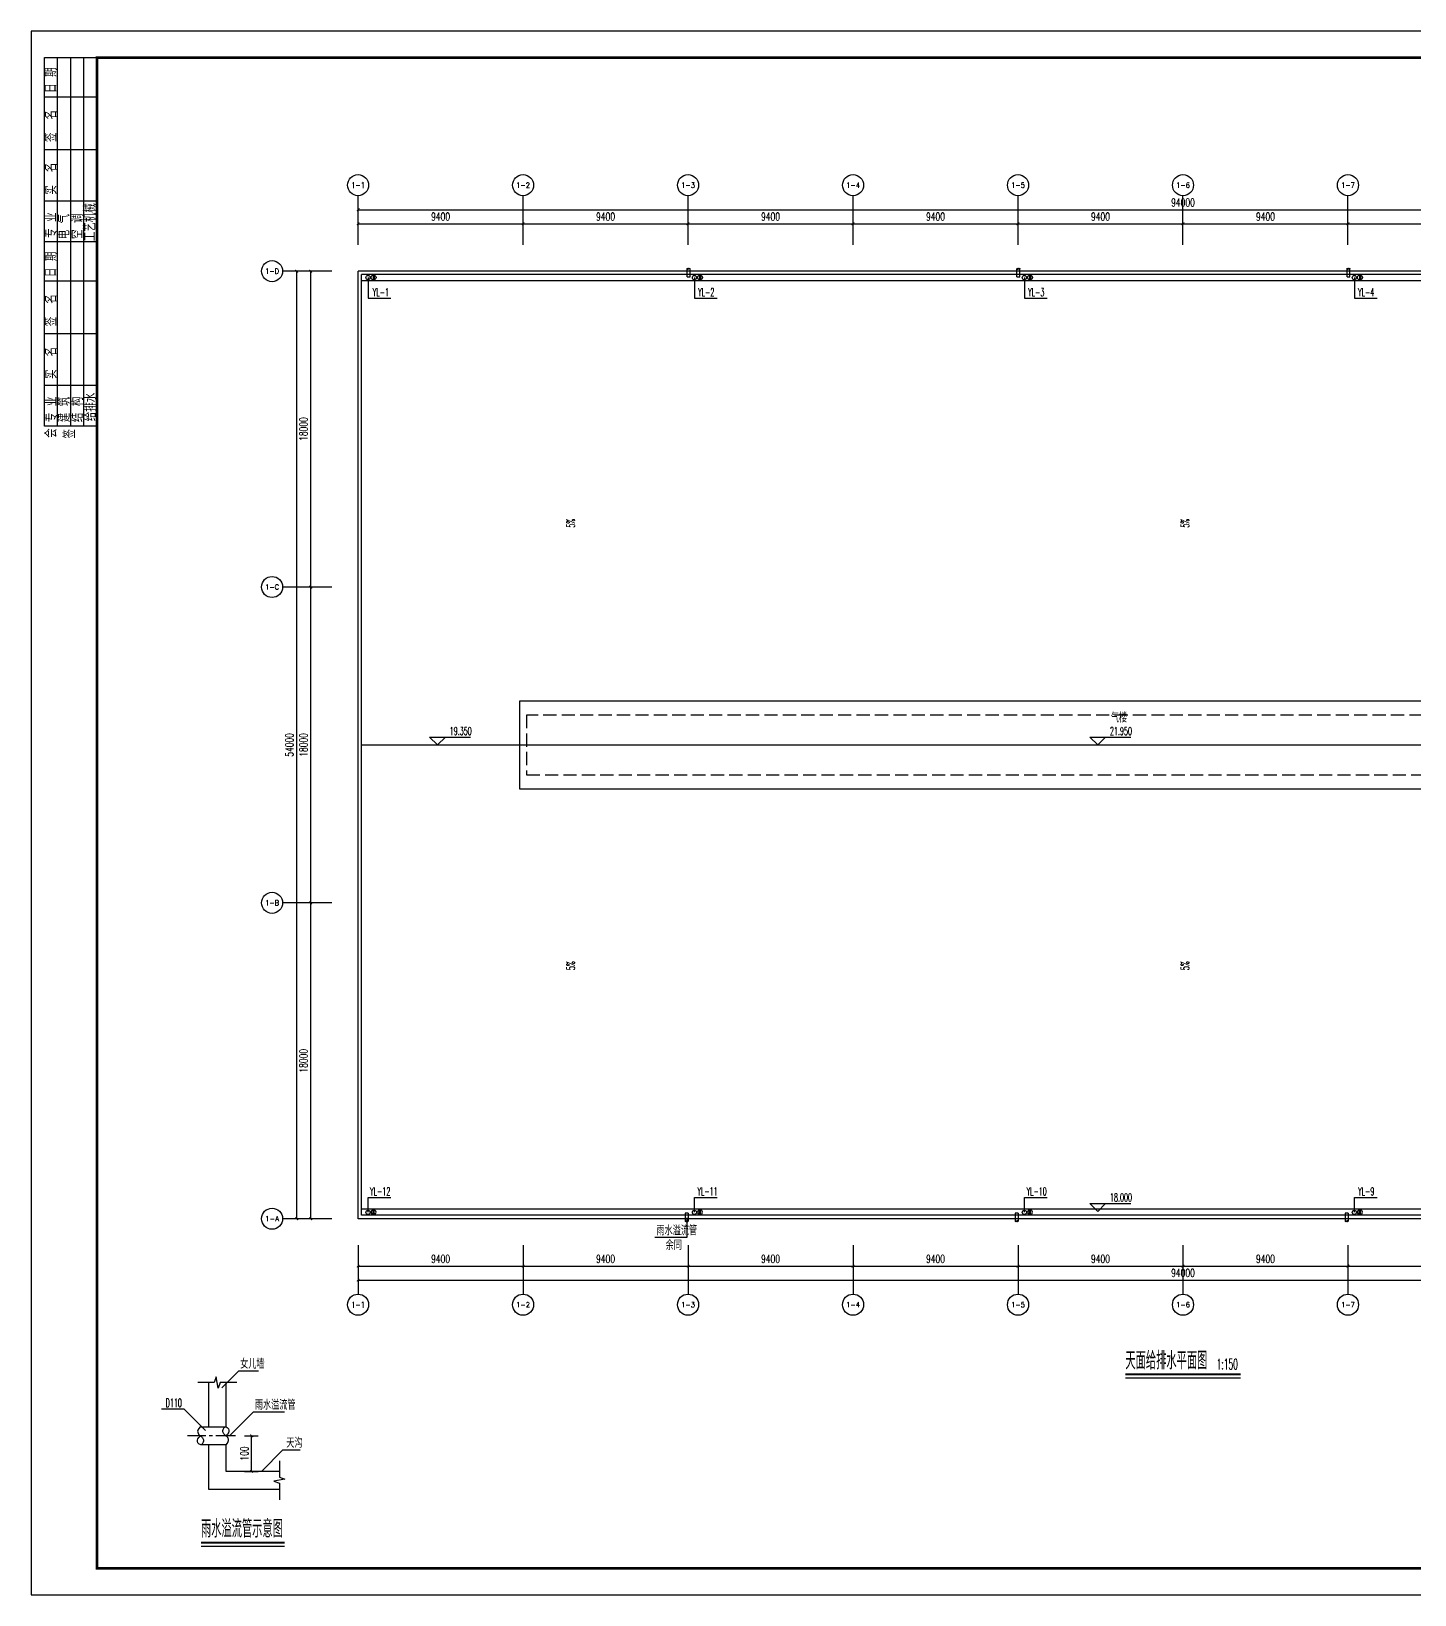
# Model space of a CAD drawing. Extents: x -539947 to 213937, y -712430 to -438816.
# Drawn here: x 56287 to 135112, y -527916 to -438816 of the extents above; entities that cross this region are included whole.
import ezdxf
from ezdxf.enums import TextEntityAlignment as Align

# ---------------------------------------------------------------- set-up
doc = ezdxf.new("R2010")
doc.units = 0
doc.header["$LTSCALE"] = 1000
doc.header["$MEASUREMENT"] = 0
doc.linetypes.add('CENTER2', pattern=[1.125, 0.75, -0.125, 0.125, -0.125])
doc.linetypes.add('DASH', pattern=[0.35, 0.25, -0.1])
for name, color, linetype in [('2', 2, 'Continuous'), ('4', 4, 'Continuous'), ('9', 9, 'Continuous'), ('AXIS', 3, 'Continuous'), ('AXIS_TEXT', 7, 'Continuous'), ('DIM_ELEV', 3, 'Continuous'), ('DIM_SYMB', 3, 'Continuous'), ('EQUIP_雨水斗', 7, 'Continuous'), ('PUB_TITLE', 4, 'Continuous'), ('TWT_DIM', 3, 'Continuous'), ('TWT_LEAD', 3, 'Continuous'), ('TWT_SYMB', 3, 'Continuous'), ('TWT_TEXT', 7, 'Continuous'), ('VPIPE-雨水', 222, 'DASH'), ('WALL-MOVE', 6, 'Continuous')]:
    doc.layers.add(name, color=color, linetype=linetype)
doc.styles.add('_TCH_AXIS', font='COMPLEX', dxfattribs={"bigfont": 'GBCBIG'})
doc.styles.add('_TCH_DIM', font='SIMPLEX.shx', dxfattribs={"width": 0.8, "bigfont": 'GBCBIG.shx'})
doc.styles.add('_TCH_DIM_T3', font='SIMPLEX', dxfattribs={"width": 0.705882, "bigfont": 'GBCBIG'})
doc.styles.add('COMPLEX', font='COMPLEX')
doc.styles.add('天正', font='simplex.shx', dxfattribs={"width": 0.7, "bigfont": 'hztxt.shx'})
doc.dimstyles.new('_TCH_ARCH&&150', dxfattribs={"dimtxt": 446.25, "dimasz": 150, "dimexe": 375, "dimexo": 450, "dimgap": 189.375, "dimtad": 1, "dimdec": 0, "dimzin": 0, "dimdsep": 46, "dimtxsty": '_TCH_DIM_T3', "dimblk": 'ARCHTICK', "dimcen": 0.09, "dimclrt": 7, "dimazin": 2, "dimtfac": 1, "dimtdec": 0, "dimtix": 1, "dimtmove": 2, "dimatfit": 3, "dimfxl": 1, "dimtolj": 1, "dimtzin": 0, "dimarcsym": 0})
doc.dimstyles.new('_TWT_ARCH&&100', dxfattribs={"dimtxt": 297.5, "dimasz": 100, "dimexe": 250, "dimexo": 300, "dimgap": 126.25, "dimtad": 1, "dimdec": 0, "dimzin": 0, "dimdsep": 46, "dimtxsty": '_TCH_DIM_T3', "dimblk": 'ARCHTICK', "dimcen": 0.09, "dimclrt": 7, "dimazin": 2, "dimtfac": 1, "dimtdec": 0, "dimtix": 1, "dimtmove": 2, "dimatfit": 3, "dimfxl": 1, "dimtolj": 1, "dimtzin": 0, "dimarcsym": 0})

# ---------------------------------------------------------------- blocks, each defined once
blk = doc.blocks.new('_AXISO')
blk.add_circle((0, 0), 0.5)
at = {"layer": 'AXIS_TEXT', "style": 'COMPLEX', "width": 1.041667}
blk.add_attdef('A', text='', height=0.56, dxfattribs=at).set_placement((-0.25, -0.28), (0.25, -0.28), align=Align.FIT)
blk = doc.blocks.new('_ArchTick')
at = {"color": 0, "linetype": 'ByBlock', "const_width": 0.4}
blk.add_lwpolyline([(-0.5, -0.5), (0.5, 0.5)], dxfattribs=at)
blk = doc.blocks.new('*D168')
at = {"layer": 'AXIS', "color": 0, "lineweight": -2, "transparency": 16777216}
for p, q in [((5500, 3550), (5500, 1625)), ((99500, 3550), (99500, 1625)), ((5500, 2000), (99500, 2000))]:
    blk.add_line(p, q, dxfattribs=at)
at = {"layer": 'Defpoints', "color": 0, "transparency": 16777216}
for p in [(5500, 4000), (99500, 4000), (99500, 2000)]:
    blk.add_point(p, dxfattribs=at)
at = {"layer": 'AXIS', "color": 0, "lineweight": -2, "transparency": 16777216, "xscale": 150, "yscale": 150, "zscale": 150, "rotation": 180}
blk.add_blockref('_ArchTick', (5500, 2000), dxfattribs=at)
at = {"layer": 'AXIS', "color": 0, "lineweight": -2, "transparency": 16777216, "xscale": 150, "yscale": 150, "zscale": 150}
blk.add_blockref('_ArchTick', (99500, 2000), dxfattribs=at)
at = {"layer": 'AXIS', "color": 7, "transparency": 16777216, "insert": (52500, 2412), "char_height": 446.2, "attachment_point": 5, "style": '_TCH_DIM_T3'}
blk.add_mtext('\\A1;94000', dxfattribs=at)
blk = doc.blocks.new('*D169')
at = {"layer": 'AXIS', "color": 0, "lineweight": -2, "transparency": 16777216}
for p, q in [((5500, 3550), (5500, 2425)), ((5500, 2800), (14900, 2800)), ((14900, 3550), (14900, 2425))]:
    blk.add_line(p, q, dxfattribs=at)
at = {"layer": 'Defpoints', "color": 0, "transparency": 16777216}
for p in [(5500, 4000), (14900, 4000), (14900, 2800)]:
    blk.add_point(p, dxfattribs=at)
at = {"layer": 'AXIS', "color": 0, "lineweight": -2, "transparency": 16777216, "xscale": 150, "yscale": 150, "zscale": 150, "rotation": 180}
blk.add_blockref('_ArchTick', (5500, 2800), dxfattribs=at)
at = {"layer": 'AXIS', "color": 0, "lineweight": -2, "transparency": 16777216, "xscale": 150, "yscale": 150, "zscale": 150}
blk.add_blockref('_ArchTick', (14900, 2800), dxfattribs=at)
at = {"layer": 'AXIS', "color": 7, "transparency": 16777216, "insert": (10200, 3212), "char_height": 446.2, "attachment_point": 5, "style": '_TCH_DIM_T3'}
blk.add_mtext('\\A1;9400', dxfattribs=at)
blk = doc.blocks.new('*D170')
at = {"layer": 'AXIS', "color": 0, "lineweight": -2, "transparency": 16777216}
for p, q in [((14900, 3550), (14900, 2425)), ((14900, 2800), (24300, 2800)), ((24300, 3550), (24300, 2425))]:
    blk.add_line(p, q, dxfattribs=at)
at = {"layer": 'Defpoints', "color": 0, "transparency": 16777216}
for p in [(14900, 4000), (24300, 4000), (24300, 2800)]:
    blk.add_point(p, dxfattribs=at)
at = {"layer": 'AXIS', "color": 0, "lineweight": -2, "transparency": 16777216, "xscale": 150, "yscale": 150, "zscale": 150, "rotation": 180}
blk.add_blockref('_ArchTick', (14900, 2800), dxfattribs=at)
at = {"layer": 'AXIS', "color": 0, "lineweight": -2, "transparency": 16777216, "xscale": 150, "yscale": 150, "zscale": 150}
blk.add_blockref('_ArchTick', (24300, 2800), dxfattribs=at)
at = {"layer": 'AXIS', "color": 7, "transparency": 16777216, "insert": (19600, 3212), "char_height": 446.2, "attachment_point": 5, "style": '_TCH_DIM_T3'}
blk.add_mtext('\\A1;9400', dxfattribs=at)
blk = doc.blocks.new('*D171')
at = {"layer": 'AXIS', "color": 0, "lineweight": -2, "transparency": 16777216}
for p, q in [((24300, 3550), (24300, 2425)), ((24300, 2800), (33700, 2800)), ((33700, 3550), (33700, 2425))]:
    blk.add_line(p, q, dxfattribs=at)
at = {"layer": 'Defpoints', "color": 0, "transparency": 16777216}
for p in [(24300, 4000), (33700, 4000), (33700, 2800)]:
    blk.add_point(p, dxfattribs=at)
at = {"layer": 'AXIS', "color": 0, "lineweight": -2, "transparency": 16777216, "xscale": 150, "yscale": 150, "zscale": 150, "rotation": 180}
blk.add_blockref('_ArchTick', (24300, 2800), dxfattribs=at)
at = {"layer": 'AXIS', "color": 0, "lineweight": -2, "transparency": 16777216, "xscale": 150, "yscale": 150, "zscale": 150}
blk.add_blockref('_ArchTick', (33700, 2800), dxfattribs=at)
at = {"layer": 'AXIS', "color": 7, "transparency": 16777216, "insert": (29000, 3212), "char_height": 446.2, "attachment_point": 5, "style": '_TCH_DIM_T3'}
blk.add_mtext('\\A1;9400', dxfattribs=at)
blk = doc.blocks.new('*D172')
at = {"layer": 'AXIS', "color": 0, "lineweight": -2, "transparency": 16777216}
for p, q in [((33700, 3550), (33700, 2425)), ((33700, 2800), (43100, 2800)), ((43100, 3550), (43100, 2425))]:
    blk.add_line(p, q, dxfattribs=at)
at = {"layer": 'Defpoints', "color": 0, "transparency": 16777216}
for p in [(33700, 4000), (43100, 4000), (43100, 2800)]:
    blk.add_point(p, dxfattribs=at)
at = {"layer": 'AXIS', "color": 0, "lineweight": -2, "transparency": 16777216, "xscale": 150, "yscale": 150, "zscale": 150, "rotation": 180}
blk.add_blockref('_ArchTick', (33700, 2800), dxfattribs=at)
at = {"layer": 'AXIS', "color": 0, "lineweight": -2, "transparency": 16777216, "xscale": 150, "yscale": 150, "zscale": 150}
blk.add_blockref('_ArchTick', (43100, 2800), dxfattribs=at)
at = {"layer": 'AXIS', "color": 7, "transparency": 16777216, "insert": (38400, 3212), "char_height": 446.2, "attachment_point": 5, "style": '_TCH_DIM_T3'}
blk.add_mtext('\\A1;9400', dxfattribs=at)
blk = doc.blocks.new('*D173')
at = {"layer": 'AXIS', "color": 0, "lineweight": -2, "transparency": 16777216}
for p, q in [((43100, 3550), (43100, 2425)), ((43100, 2800), (52500, 2800)), ((52500, 3550), (52500, 2425))]:
    blk.add_line(p, q, dxfattribs=at)
at = {"layer": 'Defpoints', "color": 0, "transparency": 16777216}
for p in [(43100, 4000), (52500, 4000), (52500, 2800)]:
    blk.add_point(p, dxfattribs=at)
at = {"layer": 'AXIS', "color": 0, "lineweight": -2, "transparency": 16777216, "xscale": 150, "yscale": 150, "zscale": 150, "rotation": 180}
blk.add_blockref('_ArchTick', (43100, 2800), dxfattribs=at)
at = {"layer": 'AXIS', "color": 0, "lineweight": -2, "transparency": 16777216, "xscale": 150, "yscale": 150, "zscale": 150}
blk.add_blockref('_ArchTick', (52500, 2800), dxfattribs=at)
at = {"layer": 'AXIS', "color": 7, "transparency": 16777216, "insert": (47800, 3212), "char_height": 446.2, "attachment_point": 5, "style": '_TCH_DIM_T3'}
blk.add_mtext('\\A1;9400', dxfattribs=at)
blk = doc.blocks.new('*D174')
at = {"layer": 'AXIS', "color": 0, "lineweight": -2, "transparency": 16777216}
for p, q in [((52500, 3550), (52500, 2425)), ((52500, 2800), (61900, 2800)), ((61900, 3550), (61900, 2425))]:
    blk.add_line(p, q, dxfattribs=at)
at = {"layer": 'Defpoints', "color": 0, "transparency": 16777216}
for p in [(52500, 4000), (61900, 4000), (61900, 2800)]:
    blk.add_point(p, dxfattribs=at)
at = {"layer": 'AXIS', "color": 0, "lineweight": -2, "transparency": 16777216, "xscale": 150, "yscale": 150, "zscale": 150, "rotation": 180}
blk.add_blockref('_ArchTick', (52500, 2800), dxfattribs=at)
at = {"layer": 'AXIS', "color": 0, "lineweight": -2, "transparency": 16777216, "xscale": 150, "yscale": 150, "zscale": 150}
blk.add_blockref('_ArchTick', (61900, 2800), dxfattribs=at)
at = {"layer": 'AXIS', "color": 7, "transparency": 16777216, "insert": (57200, 3212), "char_height": 446.2, "attachment_point": 5, "style": '_TCH_DIM_T3'}
blk.add_mtext('\\A1;9400', dxfattribs=at)
blk = doc.blocks.new('*D175')
at = {"layer": 'AXIS', "color": 0, "lineweight": -2, "transparency": 16777216}
for p, q in [((61900, 3550), (61900, 2425)), ((61900, 2800), (71300, 2800)), ((71300, 3550), (71300, 2425))]:
    blk.add_line(p, q, dxfattribs=at)
at = {"layer": 'Defpoints', "color": 0, "transparency": 16777216}
for p in [(61900, 4000), (71300, 4000), (71300, 2800)]:
    blk.add_point(p, dxfattribs=at)
at = {"layer": 'AXIS', "color": 0, "lineweight": -2, "transparency": 16777216, "xscale": 150, "yscale": 150, "zscale": 150, "rotation": 180}
blk.add_blockref('_ArchTick', (61900, 2800), dxfattribs=at)
at = {"layer": 'AXIS', "color": 0, "lineweight": -2, "transparency": 16777216, "xscale": 150, "yscale": 150, "zscale": 150}
blk.add_blockref('_ArchTick', (71300, 2800), dxfattribs=at)
at = {"layer": 'AXIS', "color": 7, "transparency": 16777216, "insert": (66600, 3212), "char_height": 446.2, "attachment_point": 5, "style": '_TCH_DIM_T3'}
blk.add_mtext('\\A1;9400', dxfattribs=at)
blk = doc.blocks.new('*D179')
at = {"layer": 'AXIS', "color": 0, "lineweight": -2, "transparency": 16777216}
for p, q in [((5500, 61450), (5500, 63375)), ((99500, 61450), (99500, 63375)), ((5500, 63000), (99500, 63000))]:
    blk.add_line(p, q, dxfattribs=at)
at = {"layer": 'Defpoints', "color": 0, "transparency": 16777216}
for p in [(99500, 63000), (5500, 61000), (99500, 61000)]:
    blk.add_point(p, dxfattribs=at)
at = {"layer": 'AXIS', "color": 0, "lineweight": -2, "transparency": 16777216, "xscale": 150, "yscale": 150, "zscale": 150, "rotation": 180}
blk.add_blockref('_ArchTick', (5500, 63000), dxfattribs=at)
at = {"layer": 'AXIS', "color": 0, "lineweight": -2, "transparency": 16777216, "xscale": 150, "yscale": 150, "zscale": 150}
blk.add_blockref('_ArchTick', (99500, 63000), dxfattribs=at)
at = {"layer": 'AXIS', "color": 7, "transparency": 16777216, "insert": (52500, 63412), "char_height": 446.2, "attachment_point": 5, "style": '_TCH_DIM_T3'}
blk.add_mtext('\\A1;94000', dxfattribs=at)
blk = doc.blocks.new('*D180')
at = {"layer": 'AXIS', "color": 0, "lineweight": -2, "transparency": 16777216}
for p, q in [((5500, 61450), (5500, 62575)), ((14900, 61450), (14900, 62575)), ((5500, 62200), (14900, 62200))]:
    blk.add_line(p, q, dxfattribs=at)
at = {"layer": 'Defpoints', "color": 0, "transparency": 16777216}
for p in [(14900, 62200), (5500, 61000), (14900, 61000)]:
    blk.add_point(p, dxfattribs=at)
at = {"layer": 'AXIS', "color": 0, "lineweight": -2, "transparency": 16777216, "xscale": 150, "yscale": 150, "zscale": 150, "rotation": 180}
blk.add_blockref('_ArchTick', (5500, 62200), dxfattribs=at)
at = {"layer": 'AXIS', "color": 0, "lineweight": -2, "transparency": 16777216, "xscale": 150, "yscale": 150, "zscale": 150}
blk.add_blockref('_ArchTick', (14900, 62200), dxfattribs=at)
at = {"layer": 'AXIS', "color": 7, "transparency": 16777216, "insert": (10200, 62612), "char_height": 446.2, "attachment_point": 5, "style": '_TCH_DIM_T3'}
blk.add_mtext('\\A1;9400', dxfattribs=at)
blk = doc.blocks.new('*D181')
at = {"layer": 'AXIS', "color": 0, "lineweight": -2, "transparency": 16777216}
for p, q in [((14900, 61450), (14900, 62575)), ((24300, 61450), (24300, 62575)), ((14900, 62200), (24300, 62200))]:
    blk.add_line(p, q, dxfattribs=at)
at = {"layer": 'Defpoints', "color": 0, "transparency": 16777216}
for p in [(24300, 62200), (14900, 61000), (24300, 61000)]:
    blk.add_point(p, dxfattribs=at)
at = {"layer": 'AXIS', "color": 0, "lineweight": -2, "transparency": 16777216, "xscale": 150, "yscale": 150, "zscale": 150, "rotation": 180}
blk.add_blockref('_ArchTick', (14900, 62200), dxfattribs=at)
at = {"layer": 'AXIS', "color": 0, "lineweight": -2, "transparency": 16777216, "xscale": 150, "yscale": 150, "zscale": 150}
blk.add_blockref('_ArchTick', (24300, 62200), dxfattribs=at)
at = {"layer": 'AXIS', "color": 7, "transparency": 16777216, "insert": (19600, 62612), "char_height": 446.2, "attachment_point": 5, "style": '_TCH_DIM_T3'}
blk.add_mtext('\\A1;9400', dxfattribs=at)
blk = doc.blocks.new('*D182')
at = {"layer": 'AXIS', "color": 0, "lineweight": -2, "transparency": 16777216}
for p, q in [((24300, 61450), (24300, 62575)), ((33700, 61450), (33700, 62575)), ((24300, 62200), (33700, 62200))]:
    blk.add_line(p, q, dxfattribs=at)
at = {"layer": 'Defpoints', "color": 0, "transparency": 16777216}
for p in [(33700, 62200), (24300, 61000), (33700, 61000)]:
    blk.add_point(p, dxfattribs=at)
at = {"layer": 'AXIS', "color": 0, "lineweight": -2, "transparency": 16777216, "xscale": 150, "yscale": 150, "zscale": 150, "rotation": 180}
blk.add_blockref('_ArchTick', (24300, 62200), dxfattribs=at)
at = {"layer": 'AXIS', "color": 0, "lineweight": -2, "transparency": 16777216, "xscale": 150, "yscale": 150, "zscale": 150}
blk.add_blockref('_ArchTick', (33700, 62200), dxfattribs=at)
at = {"layer": 'AXIS', "color": 7, "transparency": 16777216, "insert": (29000, 62612), "char_height": 446.2, "attachment_point": 5, "style": '_TCH_DIM_T3'}
blk.add_mtext('\\A1;9400', dxfattribs=at)
blk = doc.blocks.new('*D183')
at = {"layer": 'AXIS', "color": 0, "lineweight": -2, "transparency": 16777216}
for p, q in [((33700, 61450), (33700, 62575)), ((43100, 61450), (43100, 62575)), ((33700, 62200), (43100, 62200))]:
    blk.add_line(p, q, dxfattribs=at)
at = {"layer": 'Defpoints', "color": 0, "transparency": 16777216}
for p in [(43100, 62200), (33700, 61000), (43100, 61000)]:
    blk.add_point(p, dxfattribs=at)
at = {"layer": 'AXIS', "color": 0, "lineweight": -2, "transparency": 16777216, "xscale": 150, "yscale": 150, "zscale": 150, "rotation": 180}
blk.add_blockref('_ArchTick', (33700, 62200), dxfattribs=at)
at = {"layer": 'AXIS', "color": 0, "lineweight": -2, "transparency": 16777216, "xscale": 150, "yscale": 150, "zscale": 150}
blk.add_blockref('_ArchTick', (43100, 62200), dxfattribs=at)
at = {"layer": 'AXIS', "color": 7, "transparency": 16777216, "insert": (38400, 62612), "char_height": 446.2, "attachment_point": 5, "style": '_TCH_DIM_T3'}
blk.add_mtext('\\A1;9400', dxfattribs=at)
blk = doc.blocks.new('*D184')
at = {"layer": 'AXIS', "color": 0, "lineweight": -2, "transparency": 16777216}
for p, q in [((43100, 61450), (43100, 62575)), ((52500, 61450), (52500, 62575)), ((43100, 62200), (52500, 62200))]:
    blk.add_line(p, q, dxfattribs=at)
at = {"layer": 'Defpoints', "color": 0, "transparency": 16777216}
for p in [(52500, 62200), (43100, 61000), (52500, 61000)]:
    blk.add_point(p, dxfattribs=at)
at = {"layer": 'AXIS', "color": 0, "lineweight": -2, "transparency": 16777216, "xscale": 150, "yscale": 150, "zscale": 150, "rotation": 180}
blk.add_blockref('_ArchTick', (43100, 62200), dxfattribs=at)
at = {"layer": 'AXIS', "color": 0, "lineweight": -2, "transparency": 16777216, "xscale": 150, "yscale": 150, "zscale": 150}
blk.add_blockref('_ArchTick', (52500, 62200), dxfattribs=at)
at = {"layer": 'AXIS', "color": 7, "transparency": 16777216, "insert": (47800, 62612), "char_height": 446.2, "attachment_point": 5, "style": '_TCH_DIM_T3'}
blk.add_mtext('\\A1;9400', dxfattribs=at)
blk = doc.blocks.new('*D185')
at = {"layer": 'AXIS', "color": 0, "lineweight": -2, "transparency": 16777216}
for p, q in [((52500, 61450), (52500, 62575)), ((61900, 61450), (61900, 62575)), ((52500, 62200), (61900, 62200))]:
    blk.add_line(p, q, dxfattribs=at)
at = {"layer": 'Defpoints', "color": 0, "transparency": 16777216}
for p in [(61900, 62200), (52500, 61000), (61900, 61000)]:
    blk.add_point(p, dxfattribs=at)
at = {"layer": 'AXIS', "color": 0, "lineweight": -2, "transparency": 16777216, "xscale": 150, "yscale": 150, "zscale": 150, "rotation": 180}
blk.add_blockref('_ArchTick', (52500, 62200), dxfattribs=at)
at = {"layer": 'AXIS', "color": 0, "lineweight": -2, "transparency": 16777216, "xscale": 150, "yscale": 150, "zscale": 150}
blk.add_blockref('_ArchTick', (61900, 62200), dxfattribs=at)
at = {"layer": 'AXIS', "color": 7, "transparency": 16777216, "insert": (57200, 62612), "char_height": 446.2, "attachment_point": 5, "style": '_TCH_DIM_T3'}
blk.add_mtext('\\A1;9400', dxfattribs=at)
blk = doc.blocks.new('*D186')
at = {"layer": 'AXIS', "color": 0, "lineweight": -2, "transparency": 16777216}
for p, q in [((61900, 61450), (61900, 62575)), ((71300, 61450), (71300, 62575)), ((61900, 62200), (71300, 62200))]:
    blk.add_line(p, q, dxfattribs=at)
at = {"layer": 'Defpoints', "color": 0, "transparency": 16777216}
for p in [(71300, 62200), (61900, 61000), (71300, 61000)]:
    blk.add_point(p, dxfattribs=at)
at = {"layer": 'AXIS', "color": 0, "lineweight": -2, "transparency": 16777216, "xscale": 150, "yscale": 150, "zscale": 150, "rotation": 180}
blk.add_blockref('_ArchTick', (61900, 62200), dxfattribs=at)
at = {"layer": 'AXIS', "color": 0, "lineweight": -2, "transparency": 16777216, "xscale": 150, "yscale": 150, "zscale": 150}
blk.add_blockref('_ArchTick', (71300, 62200), dxfattribs=at)
at = {"layer": 'AXIS', "color": 7, "transparency": 16777216, "insert": (66600, 62612), "char_height": 446.2, "attachment_point": 5, "style": '_TCH_DIM_T3'}
blk.add_mtext('\\A1;9400', dxfattribs=at)
blk = doc.blocks.new('*D190')
at = {"layer": 'AXIS', "color": 0, "lineweight": -2, "transparency": 16777216}
for p, q in [((3550, 59500), (1625, 59500)), ((2000, 5500), (2000, 59500)), ((3550, 5500), (1625, 5500))]:
    blk.add_line(p, q, dxfattribs=at)
at = {"layer": 'Defpoints', "color": 0, "transparency": 16777216}
for p in [(2000, 59500), (4000, 59500), (4000, 5500)]:
    blk.add_point(p, dxfattribs=at)
at = {"layer": 'AXIS', "color": 0, "lineweight": -2, "transparency": 16777216, "xscale": 150, "yscale": 150, "zscale": 150}
for p, rotation in [((2000, 59500), 90), ((2000, 5500), 270)]:
    blk.add_blockref('_ArchTick', p, dxfattribs=dict(at, rotation=rotation))
at = {"layer": 'AXIS', "color": 7, "transparency": 16777216, "insert": (1588, 32500), "char_height": 446.2, "attachment_point": 5, "rotation": 90, "style": '_TCH_DIM_T3'}
blk.add_mtext('\\A1;54000', dxfattribs=at)
blk = doc.blocks.new('*D191')
at = {"layer": 'AXIS', "color": 0, "lineweight": -2, "transparency": 16777216}
for p, q in [((3550, 23500), (2425, 23500)), ((2800, 5500), (2800, 23500)), ((3550, 5500), (2425, 5500))]:
    blk.add_line(p, q, dxfattribs=at)
at = {"layer": 'Defpoints', "color": 0, "transparency": 16777216}
for p in [(2800, 23500), (4000, 23500), (4000, 5500)]:
    blk.add_point(p, dxfattribs=at)
at = {"layer": 'AXIS', "color": 0, "lineweight": -2, "transparency": 16777216, "xscale": 150, "yscale": 150, "zscale": 150}
for p, rotation in [((2800, 23500), 90), ((2800, 5500), 270)]:
    blk.add_blockref('_ArchTick', p, dxfattribs=dict(at, rotation=rotation))
at = {"layer": 'AXIS', "color": 7, "transparency": 16777216, "insert": (2388, 14500), "char_height": 446.2, "attachment_point": 5, "rotation": 90, "style": '_TCH_DIM_T3'}
blk.add_mtext('\\A1;18000', dxfattribs=at)
blk = doc.blocks.new('*D192')
at = {"layer": 'AXIS', "color": 0, "lineweight": -2, "transparency": 16777216}
for p, q in [((3550, 41500), (2425, 41500)), ((2800, 23500), (2800, 41500)), ((3550, 23500), (2425, 23500))]:
    blk.add_line(p, q, dxfattribs=at)
at = {"layer": 'Defpoints', "color": 0, "transparency": 16777216}
for p in [(2800, 41500), (4000, 41500), (4000, 23500)]:
    blk.add_point(p, dxfattribs=at)
at = {"layer": 'AXIS', "color": 0, "lineweight": -2, "transparency": 16777216, "xscale": 150, "yscale": 150, "zscale": 150}
for p, rotation in [((2800, 41500), 90), ((2800, 23500), 270)]:
    blk.add_blockref('_ArchTick', p, dxfattribs=dict(at, rotation=rotation))
at = {"layer": 'AXIS', "color": 7, "transparency": 16777216, "insert": (2388, 32500), "char_height": 446.2, "attachment_point": 5, "rotation": 90, "style": '_TCH_DIM_T3'}
blk.add_mtext('\\A1;18000', dxfattribs=at)
blk = doc.blocks.new('*D193')
at = {"layer": 'AXIS', "color": 0, "lineweight": -2, "transparency": 16777216}
for p, q in [((3550, 59500), (2425, 59500)), ((2800, 41500), (2800, 59500)), ((3550, 41500), (2425, 41500))]:
    blk.add_line(p, q, dxfattribs=at)
at = {"layer": 'Defpoints', "color": 0, "transparency": 16777216}
for p in [(2800, 59500), (4000, 59500), (4000, 41500)]:
    blk.add_point(p, dxfattribs=at)
at = {"layer": 'AXIS', "color": 0, "lineweight": -2, "transparency": 16777216, "xscale": 150, "yscale": 150, "zscale": 150}
for p, rotation in [((2800, 59500), 90), ((2800, 41500), 270)]:
    blk.add_blockref('_ArchTick', p, dxfattribs=dict(at, rotation=rotation))
at = {"layer": 'AXIS', "color": 7, "transparency": 16777216, "insert": (2388, 50500), "char_height": 446.2, "attachment_point": 5, "rotation": 90, "style": '_TCH_DIM_T3'}
blk.add_mtext('\\A1;18000', dxfattribs=at)
blk = doc.blocks.new('*D228')
at = {"layer": 'Defpoints', "color": 0, "transparency": 16777216}
for p in [(2854, 4198), (3431, 4198), (2854, 2848)]:
    blk.add_point(p, dxfattribs=at)
at = {"layer": 'TWT_DIM', "color": 0, "lineweight": -2, "transparency": 16777216}
for p, q in [((3154, 4198), (3681, 4198)), ((3431, 2848), (3431, 4198)), ((3154, 2848), (3681, 2848))]:
    blk.add_line(p, q, dxfattribs=at)
at = {"layer": 'TWT_DIM', "color": 0, "lineweight": -2, "transparency": 16777216, "xscale": 100, "yscale": 100, "zscale": 100}
for p, rotation in [((3431, 4198), 90), ((3431, 2848), 270)]:
    blk.add_blockref('_ArchTick', p, dxfattribs=dict(at, rotation=rotation))
at = {"layer": 'TWT_DIM', "color": 7, "transparency": 16777216, "insert": (3156, 3523), "char_height": 297.5, "attachment_point": 5, "rotation": 90, "style": '_TCH_DIM_T3'}
blk.add_mtext('\\A1;100', dxfattribs=at)
blk = doc.blocks.new('A$C3E367D4F')
at = {"layer": '4'}
for p, q in [((0, 321), (0, 25)), ((0, 321), (113, 321)), ((113, 321), (113, 25))]:
    blk.add_line(p, q, dxfattribs=at)
for centre, start, end in [((28, 22), 6.80897, 173.19103), ((28, 28), 186.80897, 353.19103), ((85, 28), 186.80897, 353.19103)]:
    blk.add_arc(centre, 28.4, start, end, dxfattribs=at)
blk = doc.blocks.new('小签')
at = {"layer": '4'}
for p, q in [((-16433, 275229), (-16433, 289229)), ((-16433, 289229), (-14433, 289229)), ((-15933, 275229), (-15933, 289229)), ((-15433, 275229), (-15433, 289229)), ((-14933, 275229), (-14933, 289229)), ((-14433, 275229), (-14433, 289229)), ((-14433, 287729), (-16433, 287729)), ((-14433, 285729), (-16433, 285729)), ((-14433, 283773), (-16433, 283773)), ((-14433, 282229), (-16433, 282229)), ((-14433, 280729), (-16433, 280729)), ((-14433, 278729), (-16433, 278729)), ((-14433, 276773), (-16433, 276773)), ((-14433, 275229), (-16433, 275229))]:
    blk.add_line(p, q, dxfattribs=at)
at = {"layer": '4', "style": '_TCH_DIM', "width": 0.8}
for s, p in [('日 期', (-15971, 287889)), ('签  名', (-15966, 286022)), ('实  名', (-15966, 284022)), ('专 业', (-15960, 282382)), ('电 气', (-15476, 282324)), ('空 调', (-14973, 282341)), ('工艺机械', (-14479, 282255)), ('日 期', (-15971, 280889)), ('签  名', (-15966, 279022)), ('实  名', (-15966, 277022)), ('专 业', (-15952, 275382)), ('建 筑', (-15465, 275376)), ('结 构', (-14963, 275380)), ('给排水', (-14463, 275413)), ('会', (-15962, 274781)), ('签', (-15258, 274757))]:
    blk.add_text(s, height=450, rotation=90, dxfattribs=at).set_placement(p)
blk = doc.blocks.new('$TwtSys$00000139')
at = {"color": 7}
for p, q in [((-19, 92, 0), (-19, -92, 0)), ((19, 92, 0), (19, -92, 0))]:
    blk.add_line(p, q, dxfattribs=at)
blk.add_circle((0, 0, 0), 93.8)
blk = doc.blocks.new('A$C0AB917D0')
at = {"layer": '4'}
blk.add_lwpolyline([(14700, 35000), (14700, 30000), (90700, 30000), (90700, 35000)], close=True, dxfattribs=at)
at = {"layer": '4', "linetype": 'DASH', "ltscale": 3}
blk.add_lwpolyline([(15100, 34200), (15100, 30800), (90300, 30800), (90300, 34200)], close=True, dxfattribs=at)
at = {"layer": '9'}
for points in [[(99300, 58950), (5700, 58950)], [(99300, 6050), (5700, 6050)]]:
    blk.add_lwpolyline(points, dxfattribs=at)
at = {"layer": '9', "ltscale": 3}
for points in [[(5700, 32500), (14700, 32500)], [(14700, 32500), (90700, 32500)]]:
    blk.add_lwpolyline(points, dxfattribs=at)
at = {"layer": 'AXIS'}
for p, q in [((5500, 61000), (5500, 63800)), ((14900, 61000), (14900, 63800)), ((24300, 61000), (24300, 63800)), ((33700, 61000), (33700, 63800)), ((43100, 61000), (43100, 63800)), ((52500, 61000), (52500, 63800)), ((61900, 61000), (61900, 63800)), ((4000, 59500), (1200, 59500)), ((4000, 41500), (1200, 41500)), ((4000, 23500), (1200, 23500)), ((4000, 5500), (1200, 5500)), ((5500, 4000), (5500, 1200)), ((14900, 4000), (14900, 1200)), ((24300, 4000), (24300, 1200)), ((33700, 4000), (33700, 1200)), ((43100, 4000), (43100, 1200)), ((52500, 4000), (52500, 1200)), ((61900, 4000), (61900, 1200))]:
    blk.add_line(p, q, dxfattribs=at)
at = {"layer": 'DIM_ELEV'}
for p, q in [((10022.3, 32500), (9572.3, 32950)), ((9572.3, 32950), (11903.6, 32950)), ((10022.3, 32500), (10472.3, 32950)), ((47643.5, 32500), (47193.5, 32950)), ((47193.5, 32950), (49524.8, 32950)), ((47643.5, 32500), (48093.5, 32950)), ((47643.5, 5919.9), (47193.5, 6369.9)), ((47193.5, 6369.9), (49524.8, 6369.9)), ((47643.5, 5919.9), (48093.5, 6369.9))]:
    blk.add_line(p, q, dxfattribs=at)
at = {"layer": 'DIM_SYMB'}
for points in [[(18037.3, 43725.8, 0, 0, 0), (18037.3, 46043.9, 120, 0, 0), (18037.3, 46493.9, 0, 0, 0)], [(53037.3, 43725.8, 0, 0, 0), (53037.3, 46043.9, 120, 0, 0), (53037.3, 46493.9, 0, 0, 0)], [(18037.3, 21274.2, 0, 0, 0), (18037.3, 18956.1, 120, 0, 0), (18037.3, 18506.1, 0, 0, 0)], [(53037.3, 21274.2, 0, 0, 0), (53037.3, 18956.1, 120, 0, 0), (53037.3, 18506.1, 0, 0, 0)]]:
    blk.add_lwpolyline(points, format="xyseb", dxfattribs=at)
at = {"layer": 'WALL-MOVE'}
for p, q in [((99500, 59500), (5500, 59500)), ((5500, 5500), (5500, 59500)), ((99300, 59300), (5700, 59300)), ((5700, 5700), (5700, 59300)), ((99500, 5500), (5500, 5500)), ((99300, 5700), (5700, 5700))]:
    blk.add_line(p, q, dxfattribs=at)
at = {"layer": 'AXIS'}
ref = blk.add_blockref('_AXISO', (5500, 64400), dxfattribs=dict(at, xscale=1200, yscale=1200, zscale=1200))
ref.add_attrib('A', '1-1', dxfattribs={"layer": 'AXIS_TEXT', "height": 342.67, "style": '_TCH_AXIS', "width": 0.94}).set_placement((5116.5, 64228.7), (5883.5, 64228.7), align=Align.FIT)
ref = blk.add_blockref('_AXISO', (14900, 64400), dxfattribs=dict(at, xscale=1200, yscale=1200, zscale=1200))
ref.add_attrib('A', '1-2', dxfattribs={"layer": 'AXIS_TEXT', "height": 294.94, "style": '_TCH_AXIS', "width": 1.018182}).set_placement((14506.7, 64252.5), (15293.3, 64252.5), align=Align.FIT)
ref = blk.add_blockref('_AXISO', (24300, 64400), dxfattribs=dict(at, xscale=1200, yscale=1200, zscale=1200))
ref.add_attrib('A', '1-3', dxfattribs={"layer": 'AXIS_TEXT', "height": 294.94, "style": '_TCH_AXIS', "width": 1.018182}).set_placement((23906.7, 64252.5), (24693.3, 64252.5), align=Align.FIT)
ref = blk.add_blockref('_AXISO', (33700, 64400), dxfattribs=dict(at, xscale=1200, yscale=1200, zscale=1200))
ref.add_attrib('A', '1-4', dxfattribs={"layer": 'AXIS_TEXT', "height": 290.39, "style": '_TCH_AXIS'}).set_placement((33305.9, 64254.8), (34094.1, 64254.8), align=Align.FIT)
ref = blk.add_blockref('_AXISO', (43100, 64400), dxfattribs=dict(at, xscale=1200, yscale=1200, zscale=1200))
ref.add_attrib('A', '1-5', dxfattribs={"layer": 'AXIS_TEXT', "height": 294.94, "style": '_TCH_AXIS', "width": 1.018182}).set_placement((42706.7, 64252.5), (43493.3, 64252.5), align=Align.FIT)
ref = blk.add_blockref('_AXISO', (52500, 64400), dxfattribs=dict(at, xscale=1200, yscale=1200, zscale=1200))
ref.add_attrib('A', '1-6', dxfattribs={"layer": 'AXIS_TEXT', "height": 299.63, "style": '_TCH_AXIS'}).set_placement((52107.6, 64250.2), (52892.4, 64250.2), align=Align.FIT)
ref = blk.add_blockref('_AXISO', (61900, 64400), dxfattribs=dict(at, xscale=1200, yscale=1200, zscale=1200))
ref.add_attrib('A', '1-7', dxfattribs={"layer": 'AXIS_TEXT', "height": 294.94, "style": '_TCH_AXIS', "width": 1.018182}).set_placement((61506.7, 64252.5), (62293.3, 64252.5), align=Align.FIT)
ref = blk.add_blockref('_AXISO', (600, 59500), dxfattribs=dict(at, xscale=1200, yscale=1200, zscale=1200))
ref.add_attrib('A', '1-D', dxfattribs={"layer": 'AXIS_TEXT', "height": 294.94, "style": '_TCH_AXIS', "width": 0.965517}).set_placement((206.7, 59352.5), (993.3, 59352.5), align=Align.FIT)
ref = blk.add_blockref('_AXISO', (600, 41500), dxfattribs=dict(at, xscale=1200, yscale=1200, zscale=1200))
ref.add_attrib('A', '1-C', dxfattribs={"layer": 'AXIS_TEXT', "height": 290.39, "style": '_TCH_AXIS', "width": 1.017857}).set_placement((205.9, 41354.8), (994.1, 41354.8), align=Align.FIT)
ref = blk.add_blockref('_AXISO', (600, 23500), dxfattribs=dict(at, xscale=1200, yscale=1200, zscale=1200))
ref.add_attrib('A', '1-B', dxfattribs={"layer": 'AXIS_TEXT', "height": 294.94, "style": '_TCH_AXIS', "width": 0.965517}).set_placement((206.7, 23352.5), (993.3, 23352.5), align=Align.FIT)
ref = blk.add_blockref('_AXISO', (600, 5500), dxfattribs=dict(at, xscale=1200, yscale=1200, zscale=1200))
ref.add_attrib('A', '1-A', dxfattribs={"layer": 'AXIS_TEXT', "height": 285.97, "style": '_TCH_AXIS', "width": 0.983051}).set_placement((205.1, 5357), (994.9, 5357), align=Align.FIT)
ref = blk.add_blockref('_AXISO', (5500, 600), dxfattribs=dict(at, xscale=1200, yscale=1200, zscale=1200))
ref.add_attrib('A', '1-1', dxfattribs={"layer": 'AXIS_TEXT', "height": 342.67, "style": '_TCH_AXIS', "width": 0.94}).set_placement((5116.5, 428.7), (5883.5, 428.7), align=Align.FIT)
ref = blk.add_blockref('_AXISO', (14900, 600), dxfattribs=dict(at, xscale=1200, yscale=1200, zscale=1200))
ref.add_attrib('A', '1-2', dxfattribs={"layer": 'AXIS_TEXT', "height": 294.94, "style": '_TCH_AXIS', "width": 1.018182}).set_placement((14506.7, 452.5), (15293.3, 452.5), align=Align.FIT)
ref = blk.add_blockref('_AXISO', (24300, 600), dxfattribs=dict(at, xscale=1200, yscale=1200, zscale=1200))
ref.add_attrib('A', '1-3', dxfattribs={"layer": 'AXIS_TEXT', "height": 294.94, "style": '_TCH_AXIS', "width": 1.018182}).set_placement((23906.7, 452.5), (24693.3, 452.5), align=Align.FIT)
ref = blk.add_blockref('_AXISO', (33700, 600), dxfattribs=dict(at, xscale=1200, yscale=1200, zscale=1200))
ref.add_attrib('A', '1-4', dxfattribs={"layer": 'AXIS_TEXT', "height": 290.39, "style": '_TCH_AXIS'}).set_placement((33305.9, 454.8), (34094.1, 454.8), align=Align.FIT)
ref = blk.add_blockref('_AXISO', (43100, 600), dxfattribs=dict(at, xscale=1200, yscale=1200, zscale=1200))
ref.add_attrib('A', '1-5', dxfattribs={"layer": 'AXIS_TEXT', "height": 294.94, "style": '_TCH_AXIS', "width": 1.018182}).set_placement((42706.7, 452.5), (43493.3, 452.5), align=Align.FIT)
ref = blk.add_blockref('_AXISO', (52500, 600), dxfattribs=dict(at, xscale=1200, yscale=1200, zscale=1200))
ref.add_attrib('A', '1-6', dxfattribs={"layer": 'AXIS_TEXT', "height": 299.63, "style": '_TCH_AXIS'}).set_placement((52107.6, 450.2), (52892.4, 450.2), align=Align.FIT)
ref = blk.add_blockref('_AXISO', (61900, 600), dxfattribs=dict(at, xscale=1200, yscale=1200, zscale=1200))
ref.add_attrib('A', '1-7', dxfattribs={"layer": 'AXIS_TEXT', "height": 294.94, "style": '_TCH_AXIS', "width": 1.018182}).set_placement((61506.7, 452.5), (62293.3, 452.5), align=Align.FIT)
at = {"layer": 'DIM_ELEV', "color": 7, "style": '天正', "width": 0.525}
for s, p in [('19.350', (10718.6, 33064)), ('21.950', (48339.8, 33064)), ('18.000', (48339.8, 6483.9))]:
    blk.add_text(s, height=456, dxfattribs=at).set_placement(p)
at = {"layer": 'DIM_SYMB', "color": 7, "style": '天正', "width": 0.525}
for p in [(17857.3, 44881.8), (52857.3, 44881.8), (17857.3, 19662.2), (52857.3, 19662.2)]:
    blk.add_text('5%%%', height=480, rotation=90, dxfattribs=at).set_placement(p)
at = {"layer": 'TWT_TEXT', "style": '_TCH_DIM', "width": 0.8}
blk.add_text('气楼', height=578.72, dxfattribs=at).set_placement((48389.7, 33775.3))
at = {"layer": 'AXIS'}
for p1, p2, distance, picture, middle in [((5500, 61000), (99500, 61000), 2000, '*D179', (52500, 63412.5)), ((5500, 61000), (14900, 61000), 1200, '*D180', (10200, 62612.5)), ((14900, 61000), (24300, 61000), 1200, '*D181', (19600, 62612.5)), ((24300, 61000), (33700, 61000), 1200, '*D182', (29000, 62612.5)), ((33700, 61000), (43100, 61000), 1200, '*D183', (38400, 62612.5)), ((43100, 61000), (52500, 61000), 1200, '*D184', (47800, 62612.5)), ((52500, 61000), (61900, 61000), 1200, '*D185', (57200, 62612.5)), ((61900, 61000), (71300, 61000), 1200, '*D186', (66600, 62612.5)), ((4000, 5500), (4000, 59500), 2000, '*D190', (1587.5, 32500)), ((4000, 41500), (4000, 59500), 1200, '*D193', (2387.5, 50500)), ((4000, 23500), (4000, 41500), 1200, '*D192', (2387.5, 32500)), ((4000, 5500), (4000, 23500), 1200, '*D191', (2387.5, 14500)), ((5500, 4000), (99500, 4000), -2000, '*D168', (52500, 2412.5)), ((5500, 4000), (14900, 4000), -1200, '*D169', (10200, 3212.5)), ((14900, 4000), (24300, 4000), -1200, '*D170', (19600, 3212.5)), ((24300, 4000), (33700, 4000), -1200, '*D171', (29000, 3212.5)), ((33700, 4000), (43100, 4000), -1200, '*D172', (38400, 3212.5)), ((43100, 4000), (52500, 4000), -1200, '*D173', (47800, 3212.5)), ((52500, 4000), (61900, 4000), -1200, '*D174', (57200, 3212.5)), ((61900, 4000), (71300, 4000), -1200, '*D175', (66600, 3212.5))]:
    dim = blk.add_aligned_dim(p1=p1, p2=p2, distance=distance, dimstyle='_TCH_ARCH&&150', dxfattribs=at)
    dim.commit()
    dim.dimension.update_dxf_attribs({"geometry": picture, "text_midpoint": middle})
blk = doc.blocks.new('A$C60283A2E')
at = {"color": 2}
for p, q in [((1786.9, 6223.3), (1786.9, 4535.8)), ((2461.9, 4535.8), (2461.9, 6223.3)), ((1474.4, 4535.8), (2461.9, 4535.8)), ((2461.9, 3860.8), (1503.4, 3860.8)), ((1786.9, 3860.8), (1786.9, 2173.3)), ((2461.9, 2848.3), (2461.9, 3860.8)), ((4486.9, 2848.3), (2461.9, 2848.3)), ((1786.9, 2173.3), (4486.9, 2173.3))]:
    blk.add_line(p, q, dxfattribs=at)
at = {"color": 2, "linetype": 'CENTER2'}
blk.add_line((2814.9, 4198.3), (994.5, 4198.3), dxfattribs=at)
at = {"color": 2}
for points in [[(1474.4, 4535.8), (1422.7, 4472.6), (1392, 4418), (1379.1, 4371), (1380.8, 4330.5), (1393.8, 4295.5), (1414.9, 4265), (1440.9, 4237.8), (1468.5, 4213.1), (1495, 4189.9), (1519.5, 4167.5), (1541.5, 4145.5), (1560.6, 4123.3), (1576.5, 4100.5), (1588.6, 4076.5), (1596.5, 4050.9), (1599.8, 4023), (1598.2, 3992.9), (1591.8, 3961.9), (1580.9, 3932), (1565.9, 3904.9), (1547.1, 3882.6), (1524.7, 3866.8), (1499, 3859.5), (1470.3, 3862.5), (1439.6, 3877), (1410.2, 3902.3), (1386.2, 3936.8), (1371.4, 3979.2), (1370, 4028), (1385.8, 4081.8), (1422.9, 4139.1), (1485.3, 4198.4)], [(2461.9, 3860.8), (2513.6, 3923.9), (2544.3, 3978.5), (2557.2, 4025.5), (2555.5, 4066), (2542.5, 4101), (2521.4, 4131.5), (2495.5, 4158.7), (2467.8, 4183.4), (2441.3, 4206.6), (2416.9, 4229), (2394.8, 4251), (2375.7, 4273.2), (2359.8, 4296), (2347.7, 4320), (2339.8, 4345.6), (2336.5, 4373.5), (2338.2, 4403.6), (2344.5, 4434.6), (2355.4, 4464.5), (2370.4, 4491.6), (2389.2, 4513.9), (2411.6, 4529.7), (2437.3, 4537), (2466, 4534.1), (2496.7, 4519.5), (2526.1, 4494.2), (2550.1, 4459.7), (2564.9, 4417.3), (2566.4, 4368.5), (2550.5, 4314.7), (2513.4, 4257.4), (2451, 4198.1)]]:
    blk.add_lwpolyline(points, dxfattribs=at)
at = {"layer": 'DIM_SYMB', "const_width": 70}
blk.add_lwpolyline([(1506.5, 140), (4678.8, 140)], dxfattribs=at)
at = {"layer": 'DIM_SYMB'}
blk.add_lwpolyline([(1506.5, 0), (4678.8, 0)], dxfattribs=at)
at = {"layer": 'TWT_LEAD'}
for p, q in [((2302.4, 6025.4), (2942.2, 6665.2)), ((2942.2, 6665.2), (3685.4, 6665.2)), ((864, 5210.8), (0, 5210.8)), ((1675.3, 4399.6), (864, 5210.8)), ((2587.2, 4198.3), (3498, 5109.1)), ((3498, 5109.1), (4678.7, 5109.1)), ((3802.9, 2848.3), (4616.5, 3661.8)), ((4616.5, 3661.8), (5276.7, 3661.8))]:
    blk.add_line(p, q, dxfattribs=at)
at = {"layer": 'TWT_SYMB'}
for points in [[(2866.9, 6223.3), (2236.9, 6223.3), (2160.5, 6013.3), (2086.4, 6433.3), (2011.9, 6223.3), (1381.9, 6223.3)], [(4486.9, 3253.3), (4486.9, 2623.3), (4696.9, 2546.8), (4276.9, 2472.8), (4486.9, 2398.3), (4486.9, 1768.3)]]:
    blk.add_lwpolyline(points, dxfattribs=at)
at = {"layer": 'DIM_SYMB', "color": 7, "style": '_TCH_DIM', "width": 0.8}
blk.add_text('雨水溢流管示意图', height=675.18, dxfattribs=at).set_placement((1506.5, 332.1))
at = {"layer": 'TWT_LEAD', "color": 7}
for s, height, style, width, p in [('女儿墙', 385.82, '_TCH_DIM', 0.8, (2995.5, 6745.2)), ('D110', 320, '天正', 0.525, (164, 5290.8)), ('雨水溢流管', 385.82, '_TCH_DIM', 0.8, (3553.9, 5189.1)), ('天沟', 385.82, '_TCH_DIM', 0.8, (4745.7, 3741.8))]:
    blk.add_text(s, height=height, dxfattribs=dict(at, style=style, width=width)).set_placement(p)
at = {"layer": 'TWT_DIM'}
dim = blk.add_aligned_dim(p1=(2854.2, 2848.3), p2=(2854.2, 4198.3), distance=-577.1, text='100', dimstyle='_TWT_ARCH&&100', dxfattribs=at)
dim.commit()
dim.dimension.update_dxf_attribs({"geometry": '*D228', "text_midpoint": (3156.3, 3523.3)})

msp = doc.modelspace()

# ---------------------------------------------------------------- linework, layer by layer
at = {"layer": 'DIM_SYMB', "const_width": 105}
msp.add_lwpolyline([(118628, -515354.6), (125189.4, -515354.6)], dxfattribs=at)
at = {"layer": 'DIM_SYMB'}
msp.add_lwpolyline([(118628, -515564.6), (125189.4, -515564.6)], dxfattribs=at)
at = {"layer": 'PUB_TITLE'}
msp.add_lwpolyline([(56286.9, -527916.2), (213936.9, -527916.2), (213936.9, -438816.2), (56286.9, -438816.2)], close=True, dxfattribs=at)
at = {"layer": 'PUB_TITLE', "const_width": 150}
msp.add_lwpolyline([(60036.9, -526416.2), (212436.9, -526416.2), (212436.9, -440316.2), (60036.9, -440316.2)], close=True, dxfattribs=at)
at = {"layer": 'TWT_LEAD'}
for p, q in [((75474.1, -452852.2), (75474.1, -454029.2)), ((94074.1, -452852.2), (94074.1, -454029.2)), ((112874.1, -452852.2), (112874.1, -454029.2)), ((131674.1, -452852.2), (131674.1, -454029.2)), ((75474.1, -454029.2), (76774.1, -454029.2)), ((94074.1, -454029.2), (95374.1, -454029.2)), ((112874.1, -454029.2), (114174.1, -454029.2)), ((131674.1, -454029.2), (132974.1, -454029.2)), ((75474.1, -506121.3), (75474.1, -505270.2)), ((75474.1, -505270.2), (76774.1, -505270.2)), ((94074.1, -506121.3), (94074.1, -505270.2)), ((94074.1, -505270.2), (95374.1, -505270.2)), ((112874.1, -506121.3), (112874.1, -505270.2)), ((112874.1, -505270.2), (114174.1, -505270.2)), ((131674.1, -506121.3), (131674.1, -505270.2)), ((131674.1, -505270.2), (132974.1, -505270.2)), ((93629.7, -506442.4), (93629.7, -507556.7)), ((93629.7, -507556.7), (91821.8, -507556.7))]:
    msp.add_line(p, q, dxfattribs=at)
at = {"layer": 'VPIPE-雨水', "linetype": 'Continuous'}
for centre in [(75474.1, -452852.2), (94074.1, -452852.2), (112874.1, -452852.2), (131674.1, -452852.2), (75474.1, -506121.3), (94074.1, -506121.3), (112874.1, -506121.3), (131674.1, -506121.3)]:
    msp.add_circle(centre, 120, dxfattribs=at)

# ---------------------------------------------------------------- block references
at = {"layer": '2', "xscale": 1.5, "yscale": 1.5, "zscale": 1.5}
msp.add_blockref('A$C60283A2E', (63697.6, -525156.5), dxfattribs=at)
at = {"layer": '4', "xscale": 1.5, "yscale": 1.5, "zscale": 1.5}
msp.add_blockref('小签', (81685.7, -874160), dxfattribs=at)
at = {"layer": '9'}
msp.add_blockref('A$C0AB917D0', (69408.7, -511986.8), dxfattribs=at)
at = {"layer": 'EQUIP_雨水斗', "xscale": 1.5, "zscale": 1.5}
for p, yscale in [((75790.1, -452852.2), 1.5), ((94390.1, -452852.2), 1.5), ((113190.1, -452852.2), 1.5), ((131990.1, -452852.2), 1.5), ((75790.1, -506121.3), -1.5), ((94390.1, -506121.3), -1.5), ((113190.1, -506121.3), -1.5), ((131990.1, -506121.3), -1.5)]:
    msp.add_blockref('$TwtSys$00000139', p, dxfattribs=dict(at, yscale=yscale))
at = {"layer": 'TWT_TEXT', "xscale": -1.5, "yscale": 1.5, "zscale": 1.5, "rotation": 180}
for p in [(93653.4, -452322.8), (112450.2, -452322.8), (131253.4, -452322.8)]:
    msp.add_blockref('A$C3E367D4F', p, dxfattribs=at)
at = {"layer": 'TWT_TEXT', "xscale": -1.5, "yscale": 1.5, "zscale": 1.5}
for p in [(93714.3, -506656.9), (112514.3, -506656.9), (131314.3, -506656.9)]:
    msp.add_blockref('A$C3E367D4F', p, dxfattribs=at)

# ---------------------------------------------------------------- texts
at = {"layer": 'DIM_SYMB', "color": 7}
for s, height, style, width, p in [('天面给排水平面图', 1012.77, '_TCH_DIM', 0.8, (118628, -515077.5)), ('1:150', 600, '天正', 0.525, (123824.4, -515077.5))]:
    msp.add_text(s, height=height, dxfattribs=dict(at, style=style, width=width)).set_placement(p)
at = {"layer": 'TWT_LEAD', "color": 7}
for s, height, style, width, p in [('YL-1', 456, '天正', 0.525, (75736.5, -453915.2)), ('YL-2', 456, '天正', 0.525, (94285.2, -453915.2)), ('YL-3', 456, '天正', 0.525, (113085.2, -453915.2)), ('YL-4', 456, '天正', 0.525, (131879.5, -453915.2)), ('YL-12', 456, '天正', 0.525, (75594, -505156.2)), ('YL-11', 456, '天正', 0.525, (94245.3, -505156.2)), ('YL-10', 456, '天正', 0.525, (112994, -505156.2)), ('YL-9', 456, '天正', 0.525, (131890.9, -505156.2)), ('雨水溢流管', 578.72, '_TCH_DIM', 0.8, (91907.9, -507436.7)), ('余同', 578.72, '_TCH_DIM', 0.8, (92432.1, -508276.7))]:
    msp.add_text(s, height=height, dxfattribs=dict(at, style=style, width=width)).set_placement(p)

doc.saveas('drawing.dxf')
